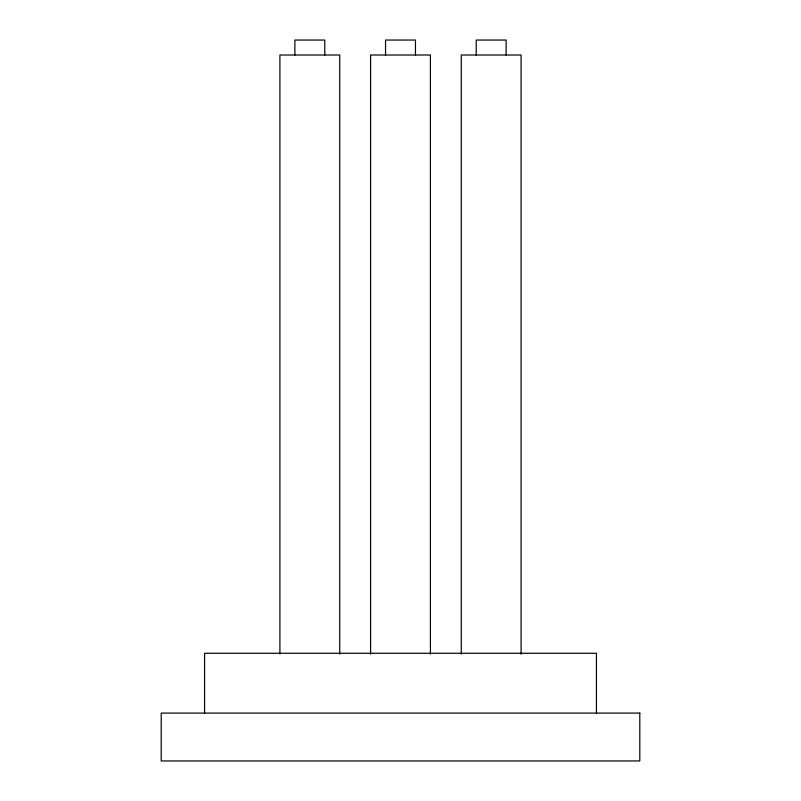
<?xml version="1.0" encoding="UTF-8"?>
<svg xmlns="http://www.w3.org/2000/svg" width="801" height="801" viewBox="0 0 801 801"><rect width="100%" height="100%" fill="white"/><g stroke="black" fill="none" stroke-linecap="round" stroke-linejoin="round"><path stroke-width="1.2" d="M596.425 713.09L596.425 653.266L204.575 653.266L204.575 713.09M521.081 654.187L521.081 55.009L461.256 55.009L461.256 654.187M506.122 55.009L506.122 40.05L476.215 40.05L476.215 55.009M430.417 654.187L430.417 55.009L370.583 55.009L370.583 654.187M415.459 55.009L415.459 40.05L385.541 40.05L385.541 55.009M339.744 654.187L339.744 55.009L279.919 55.009L279.919 654.187M324.785 55.009L324.785 40.05L294.878 40.05L294.878 55.009M639.799 713.09L161.201 713.09L161.201 760.95L639.799 760.95L639.799 713.09"/></g></svg>
